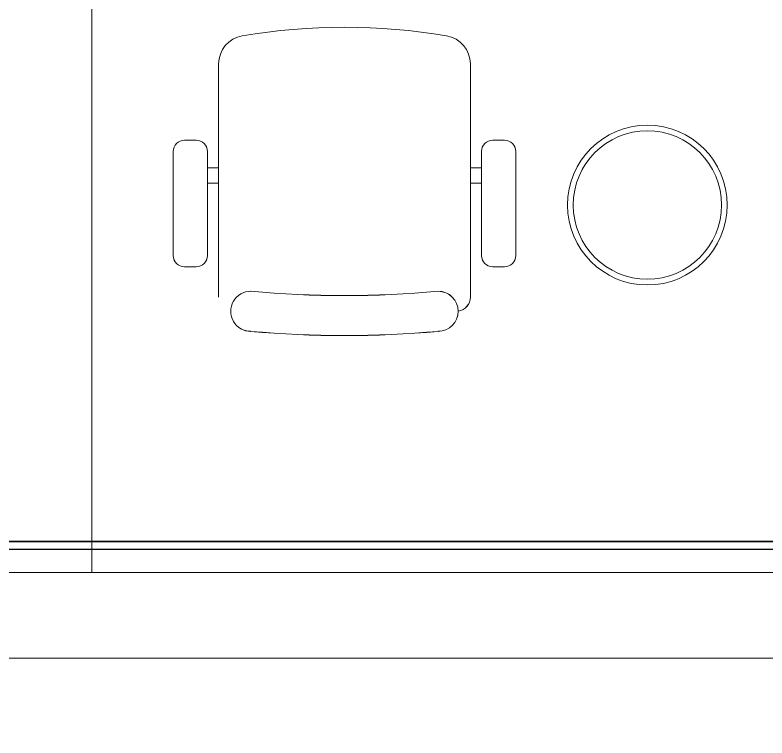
# Model space of a CAD drawing. Header units: metres. Extents: x 75097 to 220695, y -1557923 to -1361206.
# Drawn here: x 110715 to 112032, y -1389668 to -1388402 of the extents above; entities that cross this region are included whole.
import ezdxf

# ---------------------------------------------------------------- set-up
doc = ezdxf.new("R2010")
doc.units = ezdxf.units.M
doc.layers.get('0').update_dxf_attribs({"lineweight": 0})
doc.layers.add('A-100 - Copy$0$axes', color=8, linetype='Continuous')
for name, color, linetype, lineweight in [('A-100 - Copy$0$Medical Equipment and Furniture', 8, 'Continuous', 0), ('A-100 - Copy$0$NEW', 8, 'Continuous', 5), ('A-100 - Copy$0$Walls', 8, 'Continuous', 0)]:
    doc.layers.add(name, color=color, linetype=linetype, lineweight=lineweight)
doc.layers.add('E-POWR', color=7, linetype='Continuous', lineweight=9, true_color=0x4e7e3e)

# ---------------------------------------------------------------- blocks, each defined once
blk = doc.blocks.new('*X81')
for p, q in [((5, 3), (5, 3)), ((5, 3), (5, 3)), ((5, 3), (5, 3)), ((5, 3), (5, 3)), ((5, 3), (5, 3)), ((5, 3), (5, 3)), ((5, 3), (5, 3)), ((5, 3), (5, 3)), ((5, 3), (5, 3)), ((5, 3), (5, 3)), ((5, 3), (5, 3)), ((5, 3), (5, 3)), ((5, 3), (5, 3)), ((5, 3), (5, 3)), ((5, 3), (5, 3)), ((5, 3), (5, 3)), ((5, 3), (5, 3)), ((5, 3), (5, 3)), ((5, 3), (5, 3)), ((5, 3), (5, 3)), ((5, 3), (5, 3)), ((5, 3), (5, 3)), ((5, 3), (5, 3)), ((5, 3), (5, 3)), ((5, 3), (5, 3)), ((5, 3), (5, 3)), ((5, 3), (5, 3)), ((5, 3), (5, 3)), ((5, 3), (5, 3)), ((5, 3), (5, 3)), ((5, 3), (5, 3)), ((5, 3), (5, 3)), ((5, 3), (5, 3)), ((5, 3), (5, 3)), ((5, 3), (5, 3)), ((5, 3), (5, 3)), ((5, 3), (5, 3)), ((5, 3), (5, 3)), ((5, 3), (5, 3)), ((5, 3), (5, 3)), ((5, 3), (5, 3)), ((5, 3), (5, 3)), ((5, 3), (5, 3)), ((5, 3), (5, 3)), ((5, 3), (5, 3)), ((5, 3), (5, 3)), ((5, 3), (5, 3)), ((5, 3), (5, 3)), ((5, 3), (5, 3)), ((5, 3), (5, 3)), ((5, 3), (5, 3)), ((5, 3), (5, 3)), ((5, 3), (5, 3)), ((5, 3), (5, 3)), ((5, 3), (5, 3)), ((5, 3), (5, 3)), ((5, 3), (5, 3)), ((5, 3), (5, 3)), ((5, 3), (5, 3)), ((5, 3), (5, 3)), ((5, 3), (5, 3)), ((5, 3), (5, 3)), ((5, 3), (5, 3)), ((5, 3), (5, 3)), ((5, 3), (5, 3)), ((5, 3), (5, 3)), ((6, 3), (5, 3)), ((5, 3), (5, 3)), ((6, 3), (5, 3)), ((5, 3), (5, 3)), ((6, 3), (5, 3)), ((5, 3), (5, 3)), ((6, 3), (5, 3)), ((5, 3), (5, 3)), ((5, 3), (5, 3)), ((5, 3), (5, 3)), ((5, 3), (5, 3)), ((5, 3), (5, 3)), ((5, 3), (5, 3)), ((5, 3), (5, 3)), ((5, 3), (5, 3)), ((5, 3), (5, 3)), ((5, 3), (5, 3)), ((5, 3), (5, 3)), ((5, 3), (5, 3)), ((5, 3), (5, 3)), ((5, 3), (5, 3)), ((5, 3), (5, 3)), ((5, 3), (5, 3)), ((5, 3), (5, 3)), ((5, 3), (5, 3)), ((5, 3), (5, 3)), ((5, 3), (5, 3)), ((5, 3), (5, 3)), ((5, 3), (5, 3)), ((5, 3), (5, 3)), ((6, 3), (6, 3)), ((6, 3), (6, 3)), ((6, 3), (6, 3)), ((6, 3), (6, 3)), ((6, 3), (6, 3)), ((6, 3), (6, 3)), ((6, 3), (6, 3)), ((6, 3), (6, 3)), ((6, 3), (6, 3)), ((6, 3), (6, 3)), ((6, 3), (6, 3)), ((6, 3), (6, 3)), ((6, 3), (6, 3)), ((6, 3), (6, 3)), ((6, 3), (6, 3)), ((6, 3), (6, 3)), ((6, 3), (6, 3)), ((6, 3), (6, 3)), ((6, 3), (6, 3)), ((6, 3), (6, 3)), ((6, 3), (6, 3)), ((6, 3), (6, 3)), ((6, 3), (6, 3)), ((6, 3), (6, 3)), ((6, 3), (6, 3)), ((6, 3), (6, 3)), ((6, 3), (6, 3)), ((6, 3), (6, 3)), ((6, 3), (6, 3)), ((6, 3), (6, 3)), ((6, 3), (6, 3)), ((6, 3), (6, 3)), ((6, 3), (6, 3)), ((6, 3), (6, 3)), ((6, 3), (6, 3)), ((6, 3), (6, 3)), ((6, 3), (6, 3)), ((6, 3), (6, 3)), ((6, 3), (6, 3)), ((6, 3), (6, 3)), ((6, 3), (6, 3)), ((6, 3), (6, 3)), ((6, 3), (6, 3)), ((6, 3), (6, 3)), ((6, 3), (6, 3)), ((6, 3), (6, 3)), ((6, 3), (6, 3)), ((6, 3), (6, 3)), ((6, 3), (6, 3)), ((6, 3), (6, 3)), ((6, 3), (6, 3)), ((6, 3), (6, 3)), ((6, 3), (6, 3)), ((6, 3), (6, 3)), ((6, 3), (6, 3)), ((6, 3), (6, 3)), ((6, 3), (6, 3)), ((6, 3), (6, 3)), ((6, 3), (6, 3)), ((6, 3), (6, 3)), ((6, 3), (6, 3)), ((6, 3), (6, 3)), ((6, 3), (6, 3)), ((6, 3), (6, 3)), ((6, 3), (6, 3)), ((6, 3), (6, 3)), ((6, 3), (6, 3)), ((6, 3), (6, 3)), ((6, 3), (6, 3)), ((6, 3), (6, 3)), ((6, 3), (6, 3)), ((6, 3), (6, 3)), ((6, 3), (6, 3)), ((6, 3), (6, 3)), ((6, 3), (6, 3)), ((6, 3), (6, 3)), ((6, 3), (6, 3)), ((6, 3), (6, 3)), ((6, 3), (6, 3)), ((6, 3), (6, 3)), ((6, 3), (6, 3)), ((6, 3), (6, 3)), ((6, 3), (6, 3)), ((6, 3), (6, 3)), ((6, 3), (6, 3)), ((6, 3), (6, 3)), ((6, 3), (6, 3)), ((6, 3), (6, 3)), ((6, 3), (6, 3)), ((6, 3), (6, 3)), ((6, 3), (6, 3)), ((6, 3), (6, 3)), ((6, 3), (6, 3)), ((6, 3), (6, 3)), ((6, 3), (6, 3)), ((6, 3), (6, 3)), ((6, 3), (6, 3)), ((6, 3), (6, 3)), ((6, 3), (6, 3)), ((6, 3), (6, 3)), ((6, 3), (6, 3)), ((6, 3), (6, 3)), ((6, 3), (6, 3)), ((6, 3), (6, 3)), ((6, 3), (6, 3)), ((6, 3), (6, 3)), ((6, 3), (6, 3)), ((6, 3), (6, 3)), ((6, 3), (6, 3)), ((6, 3), (6, 3)), ((6, 3), (6, 3)), ((6, 3), (6, 3)), ((6, 3), (6, 3)), ((6, 3), (6, 3)), ((6, 3), (6, 3)), ((6, 3), (6, 3)), ((6, 3), (6, 3)), ((6, 3), (6, 3)), ((6, 3), (6, 3)), ((6, 3), (6, 3)), ((6, 3), (6, 3)), ((6, 3), (6, 3)), ((6, 3), (6, 3)), ((6, 3), (6, 3)), ((6, 3), (6, 3)), ((6, 3), (6, 3)), ((6, 3), (6, 3)), ((6, 3), (6, 3)), ((6, 3), (6, 3)), ((6, 3), (6, 3)), ((6, 3), (6, 3)), ((6, 3), (6, 3)), ((6, 3), (6, 3)), ((6, 3), (6, 3)), ((6, 3), (6, 3)), ((6, 3), (6, 3)), ((6, 3), (6, 3)), ((6, 3), (6, 3)), ((6, 3), (6, 3)), ((6, 3), (6, 3)), ((6, 3), (6, 3)), ((6, 3), (6, 3)), ((6, 3), (6, 3)), ((6, 3), (6, 3)), ((6, 3), (6, 3)), ((6, 3), (6, 3)), ((6, 3), (6, 3)), ((6, 3), (6, 3)), ((6, 3), (6, 3)), ((6, 3), (6, 3)), ((6, 3), (6, 3)), ((6, 3), (6, 3)), ((6, 3), (6, 3)), ((6, 3), (6, 3)), ((6, 3), (6, 3)), ((6, 3), (6, 3)), ((6, 3), (6, 3)), ((6, 3), (6, 3)), ((6, 3), (6, 3)), ((6, 3), (6, 3)), ((6, 3), (6, 3)), ((6, 3), (6, 3)), ((6, 3), (6, 3)), ((6, 3), (6, 3)), ((6, 3), (6, 3)), ((6, 3), (6, 3)), ((6, 3), (6, 3)), ((6, 3), (6, 3)), ((6, 3), (6, 3)), ((6, 3), (6, 3)), ((6, 3), (6, 3)), ((6, 3), (6, 3)), ((6, 3), (6, 3)), ((6, 3), (6, 3)), ((6, 3), (6, 3)), ((6, 3), (6, 3)), ((6, 3), (6, 3)), ((6, 3), (6, 3)), ((6, 3), (6, 3)), ((6, 3), (6, 3)), ((6, 3), (6, 3)), ((6, 3), (6, 3)), ((6, 3), (6, 3)), ((6, 3), (6, 3)), ((6, 3), (6, 3)), ((6, 3), (6, 3)), ((6, 3), (6, 3)), ((6, 3), (6, 3)), ((6, 3), (6, 3)), ((6, 3), (6, 3)), ((6, 3), (6, 3)), ((6, 3), (6, 3)), ((6, 3), (6, 3)), ((6, 3), (6, 3)), ((6, 3), (6, 3)), ((6, 3), (6, 3)), ((6, 3), (6, 3)), ((6, 3), (6, 3)), ((6, 3), (6, 3)), ((6, 3), (6, 3)), ((6, 3), (6, 3)), ((6, 3), (6, 3)), ((6, 3), (6, 3)), ((6, 3), (6, 3)), ((6, 3), (5, 3)), ((6, 3), (5, 3)), ((6, 3), (5, 3)), ((6, 3), (5, 3)), ((6, 3), (5, 3)), ((6, 3), (6, 3)), ((6, 3), (6, 3)), ((6, 3), (6, 3)), ((6, 3), (6, 3)), ((6, 3), (6, 3)), ((6, 3), (6, 3)), ((6, 3), (6, 3)), ((6, 3), (6, 3)), ((6, 3), (6, 3)), ((6, 3), (6, 3)), ((6, 3), (6, 3)), ((6, 3), (6, 3)), ((6, 3), (6, 3)), ((6, 3), (6, 3)), ((6, 3), (6, 3)), ((6, 3), (6, 3)), ((6, 3), (6, 3)), ((6, 3), (6, 3)), ((6, 3), (6, 3)), ((6, 3), (6, 3)), ((6, 3), (6, 3)), ((6, 3), (6, 3)), ((6, 3), (6, 3)), ((6, 3), (6, 3)), ((6, 3), (6, 3)), ((6, 3), (6, 3)), ((6, 3), (6, 3)), ((6, 3), (6, 3)), ((6, 3), (6, 3)), ((6, 3), (6, 3)), ((6, 3), (6, 3)), ((6, 3), (6, 3)), ((6, 3), (6, 3)), ((6, 3), (6, 3)), ((6, 3), (6, 3)), ((6, 3), (6, 3)), ((6, 3), (6, 3)), ((6, 3), (6, 3)), ((6, 3), (6, 3)), ((6, 3), (6, 3)), ((6, 3), (6, 3)), ((6, 3), (6, 3)), ((6, 3), (6, 3)), ((6, 3), (6, 3)), ((6, 3), (6, 3)), ((6, 3), (6, 3)), ((6, 3), (6, 3)), ((6, 3), (6, 3)), ((6, 3), (6, 3)), ((6, 3), (6, 3)), ((6, 3), (6, 3)), ((6, 3), (6, 3)), ((6, 3), (6, 3)), ((6, 3), (6, 3)), ((6, 3), (6, 3)), ((6, 3), (6, 3)), ((6, 3), (6, 3)), ((6, 3), (6, 3)), ((6, 3), (6, 3)), ((6, 3), (6, 3)), ((6, 3), (6, 3)), ((6, 3), (6, 3)), ((6, 3), (6, 3)), ((6, 3), (6, 3)), ((6, 3), (6, 3)), ((6, 3), (6, 3)), ((6, 3), (6, 3)), ((6, 3), (6, 3)), ((6, 3), (6, 3)), ((6, 3), (6, 3)), ((6, 3), (6, 3)), ((6, 3), (6, 3)), ((6, 3), (6, 3)), ((6, 3), (6, 3)), ((6, 3), (6, 3)), ((6, 3), (6, 3)), ((6, 3), (6, 3)), ((6, 3), (6, 3)), ((6, 3), (6, 3)), ((6, 3), (6, 3)), ((6, 3), (6, 3)), ((6, 3), (6, 3)), ((6, 3), (6, 3)), ((6, 3), (6, 3)), ((6, 3), (6, 3)), ((6, 3), (6, 3)), ((6, 3), (6, 3)), ((6, 3), (6, 3)), ((6, 3), (6, 3)), ((6, 3), (6, 3)), ((6, 3), (6, 3)), ((6, 3), (6, 3)), ((6, 3), (6, 3)), ((6, 3), (6, 3)), ((6, 3), (6, 3)), ((6, 3), (6, 3)), ((6, 3), (6, 3)), ((6, 3), (6, 3)), ((6, 3), (6, 3)), ((6, 3), (6, 3)), ((6, 3), (6, 3)), ((6, 3), (6, 3)), ((6, 3), (6, 3)), ((6, 3), (6, 3)), ((6, 3), (6, 3)), ((6, 3), (6, 3)), ((6, 3), (6, 3)), ((6, 3), (6, 3)), ((6, 3), (6, 3)), ((6, 3), (6, 3)), ((6, 3), (6, 3)), ((6, 3), (6, 3)), ((6, 3), (6, 3)), ((6, 3), (6, 3)), ((6, 3), (6, 3)), ((6, 3), (6, 3)), ((6, 3), (6, 3)), ((6, 3), (6, 3)), ((6, 3), (6, 3)), ((6, 3), (6, 3)), ((6, 3), (6, 3)), ((6, 3), (6, 3)), ((6, 3), (6, 3)), ((6, 3), (6, 3)), ((6, 3), (6, 3)), ((6, 3), (6, 3)), ((6, 3), (6, 3)), ((6, 3), (6, 3)), ((6, 3), (6, 3)), ((6, 3), (6, 3)), ((6, 3), (6, 3)), ((6, 3), (6, 3)), ((6, 3), (6, 3)), ((6, 3), (6, 3)), ((6, 3), (6, 3)), ((6, 3), (6, 3)), ((6, 3), (6, 3)), ((6, 3), (6, 3)), ((6, 3), (6, 3)), ((6, 3), (6, 3)), ((6, 3), (6, 3)), ((6, 3), (6, 3)), ((6, 3), (6, 3)), ((6, 3), (6, 3)), ((6, 3), (6, 3)), ((6, 3), (6, 3)), ((6, 3), (6, 3)), ((6, 3), (6, 3)), ((6, 3), (6, 3)), ((6, 3), (6, 3)), ((6, 3), (6, 3)), ((6, 3), (6, 3)), ((6, 3), (6, 3)), ((6, 3), (6, 3)), ((6, 3), (6, 3)), ((6, 3), (6, 3)), ((6, 3), (6, 3)), ((6, 3), (6, 3)), ((6, 3), (6, 3)), ((6, 3), (6, 3)), ((6, 3), (6, 3)), ((6, 3), (6, 3)), ((6, 3), (6, 3)), ((6, 3), (6, 3)), ((6, 3), (6, 3)), ((6, 3), (6, 3)), ((6, 3), (6, 3)), ((6, 3), (6, 3)), ((6, 3), (6, 3)), ((6, 3), (6, 3)), ((6, 3), (6, 3)), ((6, 3), (6, 3)), ((6, 3), (6, 3)), ((6, 3), (6, 3)), ((6, 3), (6, 3)), ((6, 3), (6, 3)), ((6, 3), (6, 3)), ((6, 3), (6, 3)), ((6, 3), (6, 3)), ((6, 3), (6, 3)), ((6, 3), (6, 3)), ((6, 3), (6, 3)), ((6, 3), (6, 3)), ((6, 3), (6, 3)), ((6, 3), (6, 3)), ((6, 3), (6, 3)), ((6, 3), (6, 3)), ((6, 3), (6, 3)), ((6, 3), (6, 3)), ((6, 3), (6, 3)), ((6, 3), (6, 3)), ((6, 3), (6, 3)), ((6, 3), (6, 3)), ((6, 3), (6, 3)), ((6, 3), (6, 3)), ((6, 3), (6, 3)), ((6, 3), (6, 3)), ((6, 3), (6, 3)), ((6, 3), (6, 3)), ((6, 3), (6, 3)), ((6, 3), (6, 3)), ((6, 3), (6, 3)), ((6, 3), (6, 3)), ((6, 3), (6, 3)), ((6, 3), (6, 3)), ((6, 3), (6, 3)), ((6, 3), (6, 3)), ((6, 3), (6, 3)), ((6, 3), (6, 3)), ((6, 3), (6, 3)), ((6, 3), (6, 3)), ((6, 3), (6, 3)), ((6, 3), (6, 3)), ((6, 3), (6, 3)), ((6, 3), (6, 3)), ((6, 3), (6, 3)), ((6, 3), (6, 3)), ((6, 3), (6, 3)), ((6, 3), (6, 3)), ((6, 3), (6, 3)), ((6, 3), (6, 3)), ((6, 3), (6, 3)), ((6, 3), (6, 3)), ((6, 3), (6, 3)), ((6, 3), (6, 3)), ((6, 3), (6, 3)), ((6, 3), (6, 3)), ((6, 3), (6, 3)), ((6, 3), (6, 3)), ((6, 3), (6, 3)), ((6, 3), (6, 3)), ((6, 3), (6, 3)), ((6, 3), (6, 3)), ((6, 3), (6, 3)), ((6, 3), (6, 3)), ((6, 3), (6, 3)), ((6, 3), (6, 3)), ((6, 3), (6, 3)), ((6, 3), (6, 3)), ((6, 3), (6, 3)), ((6, 3), (6, 3)), ((6, 3), (6, 3)), ((6, 3), (6, 3)), ((6, 3), (6, 3)), ((6, 3), (6, 3)), ((6, 3), (6, 3)), ((6, 3), (6, 3)), ((6, 3), (6, 3)), ((6, 3), (6, 3)), ((6, 3), (6, 3)), ((6, 3), (6, 3)), ((6, 3), (6, 3)), ((6, 3), (6, 3)), ((6, 3), (6, 3)), ((6, 3), (6, 3)), ((6, 3), (6, 3)), ((6, 3), (6, 3)), ((6, 3), (6, 3)), ((6, 3), (6, 3)), ((6, 3), (6, 3)), ((6, 3), (6, 3)), ((6, 3), (6, 3)), ((6, 3), (6, 3)), ((6, 3), (6, 3)), ((6, 3), (6, 3)), ((6, 3), (6, 3)), ((6, 3), (6, 3)), ((6, 3), (6, 3)), ((6, 3), (6, 3)), ((6, 3), (6, 3)), ((6, 3), (6, 3)), ((6, 3), (6, 3)), ((6, 3), (6, 3)), ((6, 3), (6, 3)), ((6, 3), (6, 3)), ((6, 3), (6, 3)), ((6, 3), (6, 3)), ((6, 3), (6, 3)), ((6, 3), (6, 3)), ((6, 3), (6, 3)), ((6, 3), (6, 3)), ((6, 3), (6, 3)), ((6, 3), (6, 3)), ((6, 3), (6, 3)), ((6, 3), (6, 3)), ((6, 3), (6, 3)), ((6, 3), (6, 3)), ((6, 3), (6, 3)), ((6, 3), (6, 3)), ((6, 3), (6, 3)), ((6, 3), (6, 3)), ((6, 3), (6, 3)), ((6, 3), (6, 3)), ((6, 3), (6, 3)), ((6, 3), (6, 3)), ((6, 3), (6, 3)), ((6, 3), (6, 3)), ((6, 3), (6, 3)), ((6, 3), (6, 3)), ((6, 3), (6, 3)), ((6, 3), (6, 3)), ((6, 3), (6, 3)), ((6, 3), (6, 3)), ((6, 3), (6, 3)), ((6, 3), (6, 3)), ((6, 3), (6, 3)), ((6, 3), (6, 3)), ((6, 3), (6, 3)), ((6, 3), (6, 3)), ((6, 3), (6, 3)), ((6, 3), (6, 3)), ((6, 3), (6, 3)), ((6, 3), (6, 3)), ((6, 3), (6, 3)), ((6, 3), (6, 3)), ((6, 3), (6, 3)), ((6, 3), (6, 3))]:
    blk.add_line(p, q)
blk = doc.blocks.new('*X82')
for p, q in [((13, 1), (13, 1)), ((13, 1), (13, 1)), ((13, 1), (13, 1)), ((13, 1), (13, 1)), ((13, 1), (13, 1)), ((13, 1), (13, 1)), ((13, 1), (13, 1)), ((13, 1), (13, 1)), ((13, 1), (13, 1)), ((13, 1), (13, 1)), ((13, 1), (13, 1)), ((13, 1), (13, 1)), ((13, 1), (13, 1)), ((13, 1), (13, 1)), ((13, 1), (13, 1)), ((13, 1), (14, 1)), ((13, 1), (14, 1)), ((13, 1), (14, 1)), ((13, 1), (13, 1)), ((13, 1), (13, 1)), ((13, 1), (13, 1)), ((13, 1), (13, 1)), ((13, 1), (13, 1)), ((13, 1), (13, 1)), ((13, 1), (13, 1)), ((13, 1), (13, 1)), ((13, 1), (13, 1)), ((13, 1), (13, 1)), ((13, 1), (13, 1)), ((13, 1), (13, 1)), ((13, 1), (13, 1)), ((13, 1), (13, 1)), ((13, 1), (13, 1)), ((13, 1), (13, 1)), ((13, 1), (13, 1)), ((13, 1), (13, 1)), ((13, 1), (13, 1)), ((13, 1), (13, 1)), ((13, 1), (13, 1)), ((13, 1), (13, 1)), ((13, 1), (13, 1)), ((13, 1), (13, 1)), ((13, 1), (13, 1)), ((13, 1), (13, 1)), ((13, 1), (13, 1)), ((13, 1), (13, 1)), ((13, 1), (13, 1)), ((13, 1), (13, 1)), ((13, 1), (13, 1)), ((13, 1), (13, 1)), ((13, 1), (13, 1)), ((13, 1), (13, 1)), ((13, 1), (13, 1)), ((13, 1), (13, 1)), ((13, 1), (13, 1)), ((13, 1), (13, 1)), ((13, 1), (13, 1)), ((13, 1), (13, 1)), ((13, 1), (13, 1)), ((13, 1), (13, 1)), ((13, 1), (13, 1)), ((13, 1), (13, 1)), ((13, 1), (13, 1)), ((13, 1), (13, 1)), ((13, 1), (13, 1)), ((13, 1), (13, 1)), ((13, 1), (13, 1)), ((13, 1), (13, 1)), ((13, 1), (13, 1)), ((13, 1), (13, 1)), ((13, 1), (13, 1)), ((13, 1), (13, 1)), ((13, 1), (13, 1)), ((13, 1), (13, 1)), ((13, 1), (13, 1)), ((13, 1), (13, 1)), ((13, 1), (13, 1)), ((13, 1), (13, 1)), ((13, 1), (13, 1)), ((13, 1), (13, 1)), ((13, 1), (13, 1)), ((13, 1), (13, 1)), ((13, 1), (13, 1)), ((13, 1), (13, 1)), ((13, 1), (13, 1)), ((13, 1), (13, 1)), ((13, 1), (13, 1)), ((13, 1), (13, 1)), ((13, 1), (13, 1)), ((13, 1), (13, 1)), ((13, 1), (13, 1)), ((13, 1), (13, 1)), ((13, 1), (13, 1)), ((13, 1), (13, 1)), ((13, 1), (13, 1)), ((13, 1), (13, 1)), ((13, 1), (13, 1)), ((13, 1), (13, 1)), ((13, 1), (13, 1)), ((13, 1), (13, 1)), ((13, 1), (13, 1)), ((13, 1), (13, 1)), ((13, 1), (13, 1)), ((13, 1), (13, 1)), ((13, 1), (13, 1)), ((13, 1), (13, 1)), ((13, 1), (13, 1)), ((13, 1), (13, 1)), ((13, 1), (13, 1)), ((13, 1), (13, 1)), ((13, 1), (13, 1)), ((13, 1), (13, 1)), ((13, 1), (13, 1)), ((13, 1), (13, 1)), ((13, 1), (13, 1)), ((13, 1), (13, 1)), ((13, 1), (13, 1)), ((13, 1), (13, 1)), ((13, 1), (13, 1)), ((13, 1), (13, 1)), ((13, 1), (13, 1)), ((13, 1), (13, 1)), ((13, 1), (13, 1)), ((13, 1), (14, 1)), ((13, 0), (13, 0)), ((13, 0), (13, 0)), ((13, 0), (13, 0)), ((13, 0), (13, 0)), ((13, 0), (13, 0)), ((13, 0), (13, 0)), ((13, 0), (13, 0)), ((13, 0), (13, 0)), ((13, 0), (13, 0)), ((13, 0), (13, 0)), ((13, 0), (13, 0)), ((13, 0), (13, 0)), ((13, 0), (13, 0)), ((13, 0), (13, 0)), ((13, 0), (13, 0)), ((13, 0), (13, 0)), ((13, 0), (13, 0)), ((13, 0), (13, 0)), ((13, 0), (13, 0)), ((13, 0), (13, 0)), ((13, 0), (13, 0)), ((13, 0), (13, 0)), ((13, 0), (13, 0)), ((13, 0), (13, 0)), ((13, 0), (13, 0)), ((13, 0), (13, 0)), ((13, 0), (13, 0)), ((13, 0), (13, 0)), ((13, 0), (13, 0)), ((13, 0), (13, 0)), ((13, 0), (13, 0)), ((13, 0), (13, 0)), ((13, 0), (13, 0)), ((13, 0), (13, 0)), ((13, 0), (13, 0)), ((13, 0), (13, 0)), ((13, 0), (13, 0)), ((13, 0), (13, 0)), ((13, 0), (13, 0)), ((13, 0), (13, 0)), ((13, 0), (13, 0)), ((13, 0), (13, 0)), ((13, 0), (13, 0)), ((13, 0), (13, 0)), ((13, 0), (13, 0)), ((13, 0), (13, 0)), ((13, 0), (13, 0)), ((13, 0), (13, 0)), ((13, 0), (14, 0)), ((13, 0), (14, 0)), ((13, 0), (13, 0)), ((13, 0), (14, 0)), ((14, 1), (14, 1)), ((14, 1), (14, 1)), ((14, 1), (14, 1)), ((14, 1), (14, 1)), ((14, 1), (14, 1)), ((14, 1), (14, 1)), ((14, 1), (14, 1)), ((14, 1), (14, 1)), ((14, 1), (14, 1)), ((14, 1), (14, 1)), ((14, 1), (14, 1)), ((14, 1), (14, 1)), ((14, 1), (14, 1)), ((14, 1), (14, 1)), ((14, 1), (14, 1)), ((14, 1), (14, 1)), ((14, 1), (14, 1)), ((14, 1), (14, 1)), ((14, 1), (14, 1)), ((14, 1), (14, 1)), ((14, 1), (14, 1)), ((14, 1), (14, 1)), ((14, 1), (14, 1)), ((14, 1), (14, 1)), ((14, 1), (14, 1)), ((14, 1), (14, 1)), ((14, 1), (14, 1)), ((14, 1), (14, 1)), ((14, 1), (14, 1)), ((14, 1), (14, 1)), ((14, 1), (14, 1)), ((14, 1), (14, 1)), ((14, 1), (14, 1)), ((14, 1), (14, 1)), ((14, 1), (14, 1)), ((14, 1), (14, 1)), ((14, 1), (14, 1)), ((14, 1), (14, 1)), ((14, 1), (14, 1)), ((14, 1), (14, 1)), ((14, 1), (14, 1)), ((14, 1), (14, 1)), ((14, 1), (14, 1)), ((14, 1), (14, 1)), ((14, 1), (14, 1)), ((14, 1), (14, 1)), ((14, 1), (14, 1)), ((14, 1), (14, 1)), ((14, 1), (14, 1)), ((14, 1), (14, 1)), ((14, 1), (14, 1)), ((14, 1), (14, 1)), ((14, 1), (14, 1)), ((14, 1), (14, 1)), ((14, 1), (14, 1)), ((14, 1), (14, 1)), ((14, 1), (14, 1)), ((14, 1), (14, 1)), ((14, 1), (14, 1)), ((14, 1), (14, 1)), ((14, 1), (14, 1)), ((14, 1), (14, 1)), ((14, 1), (14, 1)), ((14, 1), (14, 1)), ((14, 1), (14, 1)), ((14, 1), (14, 1)), ((14, 1), (14, 1)), ((14, 1), (14, 1)), ((14, 1), (14, 1)), ((14, 1), (14, 1)), ((14, 1), (14, 1)), ((14, 1), (14, 1)), ((14, 1), (14, 1)), ((14, 1), (14, 1)), ((14, 1), (14, 1)), ((14, 1), (14, 1)), ((14, 1), (14, 1)), ((14, 1), (14, 1)), ((14, 1), (14, 1)), ((14, 1), (14, 1)), ((14, 1), (14, 1)), ((14, 1), (14, 1)), ((14, 1), (14, 1)), ((14, 1), (14, 1)), ((14, 1), (14, 1)), ((14, 1), (14, 1)), ((14, 1), (14, 1)), ((14, 1), (14, 1)), ((14, 1), (14, 1)), ((14, 1), (14, 1)), ((14, 1), (14, 1)), ((14, 1), (14, 1)), ((14, 1), (14, 1)), ((14, 1), (14, 1)), ((14, 0), (14, 0)), ((14, 0), (14, 0)), ((14, 0), (14, 0)), ((14, 0), (14, 0)), ((14, 0), (14, 0)), ((14, 0), (14, 0)), ((14, 0), (14, 0)), ((14, 0), (14, 0)), ((14, 0), (14, 0)), ((14, 0), (14, 0)), ((14, 0), (14, 0)), ((14, 0), (14, 0)), ((14, 0), (14, 0)), ((14, 0), (14, 0)), ((14, 0), (14, 0)), ((14, 0), (14, 0)), ((14, 0), (14, 0)), ((14, 0), (14, 0)), ((14, 0), (14, 0)), ((14, 0), (14, 0)), ((14, 0), (14, 0)), ((14, 0), (14, 0)), ((14, 0), (14, 0)), ((14, 0), (14, 0)), ((14, 0), (14, 0)), ((14, 0), (14, 0)), ((14, 0), (14, 0)), ((14, 0), (14, 0)), ((14, 0), (14, 0)), ((14, 0), (14, 0)), ((14, 0), (14, 0)), ((14, 0), (14, 0)), ((14, 0), (14, 0)), ((14, 0), (14, 0)), ((14, 0), (14, 0)), ((14, 0), (14, 0)), ((14, 0), (14, 0)), ((14, 0), (14, 0)), ((14, 0), (14, 0)), ((14, 0), (14, 0)), ((14, 0), (14, 0)), ((14, 0), (14, 0)), ((14, 0), (14, 0)), ((14, 0), (14, 0)), ((14, 0), (14, 0)), ((14, 0), (14, 0)), ((14, 0), (14, 0)), ((14, 0), (14, 0)), ((13, 0), (13, 0)), ((13, 0), (14, 0)), ((13, 0), (13, 0)), ((13, 0), (14, 0)), ((13, 0), (13, 0)), ((13, 0), (14, 0)), ((13, 0), (13, 0)), ((13, 0), (13, 0)), ((13, 0), (13, 0)), ((13, 0), (13, 0)), ((13, 0), (14, 0)), ((13, 0), (13, 0)), ((13, 0), (14, 0)), ((13, 0), (13, 0)), ((13, 0), (14, 0)), ((13, 0), (13, 0)), ((13, 0), (14, 0)), ((13, 0), (13, 0)), ((13, 0), (14, 0)), ((13, 0), (13, 0)), ((13, 0), (14, 0)), ((13, 0), (13, 0)), ((13, 0), (14, 0)), ((13, 0), (13, 0)), ((13, 0), (13, 0)), ((13, 0), (13, 0)), ((13, 0), (14, 0)), ((13, 0), (13, 0)), ((13, 0), (14, 0)), ((13, 0), (13, 0)), ((13, 0), (14, 0)), ((13, 0), (13, 0)), ((13, 0), (14, 0)), ((13, 0), (13, 0)), ((13, 0), (13, 0)), ((13, 0), (13, 0)), ((13, 0), (13, 0)), ((13, 0), (13, 0)), ((13, 0), (13, 0)), ((13, 0), (13, 0)), ((13, 0), (13, 0)), ((13, 0), (13, 0)), ((13, 0), (13, 0)), ((13, 0), (13, 0)), ((13, 0), (13, 0)), ((13, 0), (13, 0)), ((13, 0), (13, 0)), ((13, 0), (13, 0)), ((13, 0), (13, 0)), ((13, 0), (13, 0)), ((13, 0), (13, 0)), ((13, 0), (13, 0)), ((13, 0), (13, 0)), ((13, 0), (13, 0)), ((13, 0), (13, 0)), ((13, 0), (13, 0)), ((13, 0), (13, 0)), ((13, 0), (13, 0)), ((13, 0), (13, 0)), ((13, 0), (13, 0)), ((13, 0), (13, 0)), ((13, 0), (13, 0)), ((13, 0), (13, 0)), ((13, 0), (13, 0)), ((13, -1), (13, -1)), ((13, -1), (13, -1)), ((13, -1), (13, -1)), ((13, -1), (13, -1)), ((13, -1), (13, -1)), ((13, -1), (14, -1)), ((13, -1), (13, -1)), ((14, 0), (14, 0)), ((14, 0), (14, 0)), ((14, 0), (14, 0)), ((14, 0), (14, 0)), ((14, 0), (14, 0)), ((14, 0), (14, 0)), ((14, 0), (14, 0)), ((14, 0), (14, 0)), ((14, 0), (14, 0)), ((14, 0), (14, 0)), ((14, 0), (14, 0)), ((14, 0), (14, 0)), ((14, 0), (14, 0)), ((14, 0), (14, 0)), ((14, 0), (14, 0)), ((13, 0), (14, 0)), ((14, 0), (14, 0)), ((14, 0), (14, 0)), ((14, 0), (14, 0)), ((14, 0), (14, 0)), ((14, 0), (14, 0)), ((14, 0), (14, 0)), ((14, 0), (14, 0)), ((14, 0), (14, 0)), ((14, 0), (14, 0)), ((14, 0), (14, 0)), ((14, 0), (14, 0)), ((14, 0), (14, 0)), ((14, 0), (14, 0)), ((14, 0), (14, 0)), ((14, 0), (14, 0)), ((14, 0), (14, 0)), ((14, 0), (14, 0)), ((14, 0), (14, 0)), ((14, 0), (14, 0)), ((14, 0), (14, 0)), ((14, 0), (14, 0)), ((14, 0), (14, 0)), ((14, 0), (14, 0)), ((14, 0), (14, 0)), ((14, 0), (14, 0)), ((14, 0), (14, 0)), ((14, 0), (14, 0)), ((14, 0), (14, 0)), ((14, 0), (14, 0)), ((14, 0), (14, 0)), ((14, 0), (14, 0)), ((14, 0), (14, 0)), ((14, 0), (14, 0)), ((14, 0), (14, 0)), ((14, -1), (14, -1)), ((14, -1), (14, -1)), ((14, -1), (14, -1)), ((14, -1), (14, -1)), ((14, -1), (14, -1))]:
    blk.add_line(p, q)
blk = doc.blocks.new('A-100 - Copy$0$GF21018-P')
for p, q in [((-0.2207, 0.4756), (-0.2207, 0.0675)), ((0.2205, 0.4756), (0.2205, 0.0675)), ((-0.2806, 0.3422), (-0.2598, 0.3422)), ((0.2596, 0.3422), (0.2804, 0.3422)), ((-0.3002, 0.3226), (-0.3002, 0.14)), ((-0.2402, 0.3226), (-0.2402, 0.14)), ((0.24, 0.3226), (0.24, 0.14)), ((0.3, 0.3226), (0.3, 0.14)), ((-0.2402, 0.2937), (-0.2207, 0.2937)), ((0.2205, 0.2937), (0.24, 0.2937)), ((-0.2402, 0.2671), (-0.2207, 0.2671)), ((0.2205, 0.2671), (0.24, 0.2671)), ((-0.2806, 0.1204), (-0.2598, 0.1204)), ((0.2596, 0.1204), (0.2804, 0.1204))]:
    blk.add_line(p, q)
for points in [[(0.24, 0.2937), (0.24, 0.2937), (0.24, 0.2937), (0.24, 0.2937), (0.24, 0.2937), (0.24, 0.2937), (0.24, 0.2937), (0.24, 0.2937), (0.24, 0.2937), (0.24, 0.2937), (0.24, 0.2937), (0.24, 0.2937), (0.24, 0.2937), (0.24, 0.2937), (0.24, 0.2937), (0.24, 0.2937), (0.24, 0.2937), (0.24, 0.2937), (0.24, 0.2937), (0.24, 0.2937), (0.24, 0.2937), (0.24, 0.2937), (0.24, 0.2937), (0.24, 0.2937), (0.24, 0.2937), (0.24, 0.2937), (0.24, 0.2937), (0.24, 0.2937), (0.24, 0.2937), (0.24, 0.2937), (0.24, 0.2937), (0.24, 0.2937), (0.24, 0.2937), (0.24, 0.2937), (0.24, 0.2937), (0.24, 0.2937), (0.24, 0.2937), (0.24, 0.2937), (0.24, 0.2937), (0.24, 0.2937), (0.24, 0.2937), (0.24, 0.2937), (0.24, 0.2937), (0.24, 0.2937), (0.24, 0.2937), (0.24, 0.2937), (0.24, 0.2937), (0.24, 0.2937), (0.24, 0.2937), (0.24, 0.2937), (0.24, 0.2937), (0.24, 0.2937), (0.24, 0.2937), (0.24, 0.2937), (0.24, 0.2937), (0.24, 0.2937), (0.24, 0.2937), (0.24, 0.2937), (0.24, 0.2937), (0.24, 0.2937), (0.24, 0.2937), (0.24, 0.2937), (0.24, 0.2937), (0.24, 0.2937), (0.24, 0.2937), (0.24, 0.2937), (0.24, 0.2937), (0.24, 0.2937), (0.24, 0.2937), (0.24, 0.2937), (0.24, 0.2937), (0.24, 0.2937), (0.24, 0.2937), (0.24, 0.2937), (0.24, 0.2937), (0.24, 0.2937), (0.24, 0.2937), (0.24, 0.2937), (0.24, 0.2937), (0.24, 0.2937), (0.24, 0.2937), (0.24, 0.2937), (0.24, 0.2937), (0.24, 0.2937), (0.24, 0.2937), (0.24, 0.2937), (0.24, 0.2937), (0.24, 0.2937), (0.24, 0.2937), (0.24, 0.2937), (0.24, 0.2937), (0.24, 0.2937), (0.24, 0.2937), (0.24, 0.2937), (0.24, 0.2937), (0.24, 0.2937), (0.24, 0.2937), (0.24, 0.2937), (0.24, 0.2937), (0.24, 0.2937), (0.24, 0.2937), (0.24, 0.2937), (0.24, 0.2937), (0.24, 0.2937), (0.24, 0.2937), (0.24, 0.2937), (0.24, 0.2937), (0.24, 0.2937), (0.24, 0.2937), (0.24, 0.2937), (0.24, 0.2937), (0.24, 0.2937), (0.24, 0.2937), (0.24, 0.2937), (0.24, 0.2937), (0.24, 0.2937), (0.24, 0.2937), (0.24, 0.2937), (0.24, 0.2937), (0.24, 0.2937), (0.24, 0.2937), (0.24, 0.2937), (0.24, 0.2937), (0.24, 0.2937), (0.24, 0.2937), (0.24, 0.2937), (0.24, 0.2937), (0.24, 0.2937), (0.24, 0.2937), (0.24, 0.2937), (0.24, 0.2937), (0.24, 0.2937), (0.24, 0.2937), (0.24, 0.2937), (0.24, 0.2937), (0.24, 0.2937), (0.24, 0.2937), (0.24, 0.2937), (0.24, 0.2937), (0.24, 0.2937), (0.24, 0.2937), (0.24, 0.2937), (0.24, 0.2937), (0.24, 0.2937), (0.24, 0.2937), (0.24, 0.2937), (0.24, 0.2937), (0.24, 0.2937), (0.24, 0.2937), (0.24, 0.2937), (0.24, 0.2937), (0.24, 0.2937), (0.24, 0.2937), (0.24, 0.2937), (0.24, 0.2937), (0.24, 0.2937), (0.24, 0.2937), (0.24, 0.2937), (0.24, 0.2937), (0.24, 0.2937), (0.24, 0.2937), (0.24, 0.2937), (0.24, 0.2937), (0.24, 0.2937), (0.24, 0.2937), (0.24, 0.2937), (0.24, 0.2937), (0.24, 0.2937), (0.24, 0.2937), (0.24, 0.2937), (0.24, 0.2937), (0.24, 0.2937), (0.24, 0.2937), (0.24, 0.2937), (0.24, 0.2937), (0.24, 0.2937), (0.24, 0.2937), (0.24, 0.2937), (0.24, 0.2937), (0.24, 0.2937), (0.24, 0.2937), (0.24, 0.2937), (0.24, 0.2937), (0.24, 0.2937), (0.24, 0.2937), (0.24, 0.2937), (0.24, 0.2937), (0.24, 0.2937), (0.24, 0.2937), (0.24, 0.2937), (0.24, 0.2937), (0.24, 0.2937), (0.24, 0.2937), (0.24, 0.2937), (0.24, 0.2937), (0.24, 0.2937), (0.24, 0.2937), (0.24, 0.2937), (0.24, 0.2937), (0.24, 0.2937), (0.24, 0.2937), (0.24, 0.2937), (0.24, 0.2937), (0.24, 0.2937), (0.24, 0.2937), (0.24, 0.2937), (0.24, 0.2937), (0.24, 0.2937), (0.24, 0.2937), (0.24, 0.2937), (0.24, 0.2937), (0.24, 0.2937), (0.24, 0.2937), (0.24, 0.2937), (0.24, 0.2937), (0.24, 0.2937), (0.24, 0.2937), (0.24, 0.2937), (0.24, 0.2937), (0.24, 0.2937), (0.24, 0.2937), (0.24, 0.2937), (0.24, 0.2937), (0.24, 0.2937), (0.24, 0.2937), (0.24, 0.2937), (0.24, 0.2937), (0.24, 0.2937), (0.24, 0.2937), (0.24, 0.2937), (0.24, 0.2937), (0.24, 0.2937), (0.24, 0.2937), (0.24, 0.2937), (0.24, 0.2937), (0.24, 0.2937), (0.24, 0.2937), (0.24, 0.2937), (0.24, 0.2937), (0.24, 0.2937), (0.24, 0.2937), (0.24, 0.2937), (0.24, 0.2937), (0.24, 0.2937), (0.24, 0.2937), (0.24, 0.2937), (0.24, 0.2937), (0.24, 0.2937), (0.24, 0.2937), (0.24, 0.2937), (0.24, 0.2937), (0.24, 0.2937), (0.24, 0.2937), (0.24, 0.2937), (0.24, 0.2937), (0.24, 0.2937), (0.24, 0.2937), (0.24, 0.2937), (0.24, 0.2937), (0.24, 0.2937), (0.24, 0.2937), (0.24, 0.2937), (0.24, 0.2937), (0.24, 0.2937), (0.24, 0.2937), (0.24, 0.2937), (0.24, 0.2937), (0.24, 0.2937), (0.24, 0.2937), (0.24, 0.2937), (0.24, 0.2937), (0.24, 0.2937), (0.24, 0.2937), (0.24, 0.2937), (0.24, 0.2937), (0.24, 0.2937), (0.24, 0.2937)], [(0.24, 0.2937), (0.24, 0.2937), (0.24, 0.2937), (0.24, 0.2937), (0.24, 0.2937), (0.24, 0.2937), (0.24, 0.2937), (0.24, 0.2937), (0.24, 0.2937), (0.24, 0.2937), (0.24, 0.2937), (0.24, 0.2937), (0.24, 0.2937), (0.24, 0.2937), (0.24, 0.2937), (0.24, 0.2937), (0.24, 0.2937), (0.24, 0.2937), (0.24, 0.2937), (0.24, 0.2937), (0.24, 0.2937), (0.24, 0.2937), (0.24, 0.2937), (0.24, 0.2937), (0.24, 0.2937), (0.24, 0.2937), (0.24, 0.2937), (0.24, 0.2937), (0.24, 0.2937), (0.24, 0.2937), (0.24, 0.2937), (0.24, 0.2937), (0.24, 0.2937), (0.24, 0.2937), (0.24, 0.2937), (0.24, 0.2937), (0.24, 0.2937), (0.24, 0.2937), (0.24, 0.2937), (0.24, 0.2937), (0.24, 0.2937), (0.24, 0.2937), (0.24, 0.2937), (0.24, 0.2937), (0.24, 0.2937), (0.24, 0.2937), (0.24, 0.2937), (0.24, 0.2937), (0.24, 0.2937), (0.24, 0.2937), (0.24, 0.2937), (0.24, 0.2937), (0.24, 0.2937), (0.24, 0.2937), (0.24, 0.2937), (0.24, 0.2937), (0.24, 0.2937), (0.24, 0.2937), (0.24, 0.2937), (0.24, 0.2937), (0.24, 0.2937), (0.24, 0.2937), (0.24, 0.2937), (0.24, 0.2937), (0.24, 0.2937), (0.24, 0.2937), (0.24, 0.2937), (0.24, 0.2937), (0.24, 0.2937), (0.24, 0.2937), (0.24, 0.2937), (0.24, 0.2937), (0.24, 0.2937), (0.24, 0.2937), (0.24, 0.2937), (0.24, 0.2937), (0.24, 0.2937), (0.24, 0.2937), (0.24, 0.2937), (0.24, 0.2937), (0.24, 0.2937), (0.24, 0.2937), (0.24, 0.2937), (0.24, 0.2937), (0.24, 0.2937), (0.24, 0.2937), (0.24, 0.2937), (0.24, 0.2937), (0.24, 0.2937), (0.24, 0.2937), (0.24, 0.2937), (0.24, 0.2937), (0.24, 0.2937), (0.24, 0.2937), (0.24, 0.2937), (0.24, 0.2937), (0.24, 0.2937), (0.24, 0.2937), (0.24, 0.2937), (0.24, 0.2937), (0.24, 0.2937), (0.24, 0.2937), (0.24, 0.2937), (0.24, 0.2937), (0.24, 0.2937), (0.24, 0.2937), (0.24, 0.2937), (0.24, 0.2937), (0.24, 0.2937), (0.24, 0.2937), (0.24, 0.2937), (0.24, 0.2937), (0.24, 0.2937), (0.24, 0.2937), (0.24, 0.2937), (0.24, 0.2937), (0.24, 0.2937), (0.24, 0.2937), (0.24, 0.2937), (0.24, 0.2937), (0.24, 0.2937), (0.24, 0.2937), (0.24, 0.2937), (0.24, 0.2937), (0.24, 0.2937), (0.24, 0.2937), (0.24, 0.2937), (0.24, 0.2937), (0.24, 0.2937), (0.24, 0.2937), (0.24, 0.2937), (0.24, 0.2937), (0.24, 0.2937), (0.24, 0.2937), (0.24, 0.2937), (0.24, 0.2937), (0.24, 0.2937), (0.24, 0.2937), (0.24, 0.2937), (0.24, 0.2937), (0.24, 0.2937), (0.24, 0.2937), (0.24, 0.2937), (0.24, 0.2937), (0.24, 0.2937), (0.24, 0.2937), (0.24, 0.2937), (0.24, 0.2937), (0.24, 0.2937), (0.24, 0.2937), (0.24, 0.2937), (0.24, 0.2937), (0.24, 0.2937), (0.24, 0.2937), (0.24, 0.2937), (0.24, 0.2937), (0.24, 0.2937), (0.24, 0.2937), (0.24, 0.2937), (0.24, 0.2937), (0.24, 0.2937), (0.24, 0.2937), (0.24, 0.2937), (0.24, 0.2937), (0.24, 0.2937), (0.24, 0.2937), (0.24, 0.2937), (0.24, 0.2937), (0.24, 0.2937), (0.24, 0.2937), (0.24, 0.2937), (0.24, 0.2937), (0.24, 0.2937), (0.24, 0.2937), (0.24, 0.2937), (0.24, 0.2937), (0.24, 0.2937), (0.24, 0.2937), (0.24, 0.2937), (0.24, 0.2937), (0.24, 0.2937), (0.24, 0.2937), (0.24, 0.2937), (0.24, 0.2937), (0.24, 0.2937), (0.24, 0.2937), (0.24, 0.2937), (0.24, 0.2937), (0.24, 0.2937), (0.24, 0.2937), (0.24, 0.2937), (0.24, 0.2937), (0.24, 0.2937), (0.24, 0.2937), (0.24, 0.2937), (0.24, 0.2937), (0.24, 0.2937), (0.24, 0.2937), (0.24, 0.2937), (0.24, 0.2937), (0.24, 0.2937), (0.24, 0.2937), (0.24, 0.2937), (0.24, 0.2937), (0.24, 0.2937), (0.24, 0.2937), (0.24, 0.2937), (0.24, 0.2937), (0.24, 0.2937), (0.24, 0.2937), (0.24, 0.2937), (0.24, 0.2937), (0.24, 0.2937), (0.24, 0.2937), (0.24, 0.2937), (0.24, 0.2937), (0.24, 0.2937), (0.24, 0.2937), (0.24, 0.2937)], [(0.24, 0.2937), (0.24, 0.2937), (0.24, 0.2937), (0.24, 0.2937), (0.24, 0.2937), (0.24, 0.2937), (0.24, 0.2937), (0.24, 0.2937), (0.24, 0.2937), (0.24, 0.2937), (0.24, 0.2937), (0.24, 0.2937), (0.24, 0.2937), (0.24, 0.2937), (0.24, 0.2937), (0.24, 0.2937), (0.24, 0.2937), (0.24, 0.2937), (0.24, 0.2937), (0.24, 0.2937), (0.24, 0.2937), (0.24, 0.2937), (0.24, 0.2937), (0.24, 0.2937), (0.24, 0.2937), (0.24, 0.2937), (0.24, 0.2937), (0.24, 0.2937), (0.24, 0.2937), (0.24, 0.2937), (0.24, 0.2937), (0.24, 0.2937), (0.24, 0.2937), (0.24, 0.2937), (0.24, 0.2937), (0.24, 0.2937), (0.24, 0.2937), (0.24, 0.2937), (0.24, 0.2937), (0.24, 0.2937), (0.24, 0.2937), (0.24, 0.2937), (0.24, 0.2937), (0.24, 0.2937), (0.24, 0.2937), (0.24, 0.2937), (0.24, 0.2937), (0.24, 0.2937), (0.24, 0.2937), (0.24, 0.2937), (0.24, 0.2937), (0.24, 0.2937), (0.24, 0.2937), (0.24, 0.2937), (0.24, 0.2937), (0.24, 0.2937), (0.24, 0.2937), (0.24, 0.2937), (0.24, 0.2937), (0.24, 0.2937), (0.24, 0.2937), (0.24, 0.2937), (0.24, 0.2937), (0.24, 0.2937), (0.24, 0.2937), (0.24, 0.2937), (0.24, 0.2937), (0.24, 0.2937), (0.24, 0.2937), (0.24, 0.2937), (0.24, 0.2937), (0.24, 0.2937), (0.24, 0.2937), (0.24, 0.2937), (0.24, 0.2937), (0.24, 0.2937), (0.24, 0.2937), (0.24, 0.2937), (0.24, 0.2937), (0.24, 0.2937), (0.24, 0.2937), (0.24, 0.2937), (0.24, 0.2937), (0.24, 0.2937), (0.24, 0.2937), (0.24, 0.2937), (0.24, 0.2937), (0.24, 0.2937), (0.24, 0.2937), (0.24, 0.2937), (0.24, 0.2937), (0.24, 0.2937), (0.24, 0.2937), (0.24, 0.2937), (0.24, 0.2937), (0.24, 0.2937), (0.24, 0.2937), (0.24, 0.2937), (0.24, 0.2937), (0.24, 0.2937), (0.24, 0.2937), (0.24, 0.2937), (0.24, 0.2937), (0.24, 0.2937), (0.24, 0.2937), (0.24, 0.2937), (0.24, 0.2937), (0.24, 0.2937), (0.24, 0.2937), (0.24, 0.2937), (0.24, 0.2937), (0.24, 0.2937), (0.24, 0.2937), (0.24, 0.2937), (0.24, 0.2937), (0.24, 0.2937), (0.24, 0.2937), (0.24, 0.2937), (0.24, 0.2937), (0.24, 0.2937), (0.24, 0.2937), (0.24, 0.2937), (0.24, 0.2937), (0.24, 0.2937), (0.24, 0.2937), (0.24, 0.2937), (0.24, 0.2937), (0.24, 0.2937), (0.24, 0.2937), (0.24, 0.2937), (0.24, 0.2937), (0.24, 0.2937), (0.24, 0.2937), (0.24, 0.2937), (0.24, 0.2937), (0.24, 0.2937), (0.24, 0.2937), (0.24, 0.2937), (0.24, 0.2937), (0.24, 0.2937), (0.24, 0.2937), (0.24, 0.2937), (0.24, 0.2937), (0.24, 0.2937), (0.24, 0.2937), (0.24, 0.2937), (0.24, 0.2937), (0.24, 0.2937), (0.24, 0.2937), (0.24, 0.2937), (0.24, 0.2937), (0.24, 0.2937), (0.24, 0.2937), (0.24, 0.2937), (0.24, 0.2937), (0.24, 0.2937), (0.24, 0.2937), (0.24, 0.2937), (0.24, 0.2937), (0.24, 0.2937), (0.24, 0.2937), (0.24, 0.2937), (0.24, 0.2937), (0.24, 0.2937), (0.24, 0.2937), (0.24, 0.2937), (0.24, 0.2937), (0.24, 0.2937), (0.24, 0.2937), (0.24, 0.2937), (0.24, 0.2937), (0.24, 0.2937), (0.24, 0.2937), (0.24, 0.2937), (0.24, 0.2937), (0.24, 0.2937), (0.24, 0.2937), (0.24, 0.2937), (0.24, 0.2937), (0.24, 0.2937), (0.24, 0.2937), (0.24, 0.2937), (0.24, 0.2937), (0.24, 0.2937), (0.24, 0.2937), (0.24, 0.2937), (0.24, 0.2937), (0.24, 0.2937), (0.24, 0.2937), (0.24, 0.2937), (0.24, 0.2937), (0.24, 0.2937), (0.24, 0.2937), (0.24, 0.2937), (0.24, 0.2937), (0.24, 0.2937), (0.24, 0.2937), (0.24, 0.2937), (0.24, 0.2937), (0.24, 0.2937), (0.24, 0.2937), (0.24, 0.2937), (0.24, 0.2937), (0.24, 0.2937), (0.24, 0.2937), (0.24, 0.2937), (0.24, 0.2937), (0.24, 0.2937), (0.24, 0.2937), (0.24, 0.2937), (0.24, 0.2937), (0.24, 0.2937), (0.24, 0.2937), (0.24, 0.2937)]]:
    blk.add_lwpolyline(points, close=True)
for centre, radius, start, end in [((-0.0001, -0.5295), 1.0695, 80.3671, 99.6329), ((-0.1707, 0.4756), 0.05, 99.6329, 180), ((0.1705, 0.4756), 0.05, 0, 80.3671), ((-0.2806, 0.3226), 0.0196, 90, 180), ((-0.2598, 0.3226), 0.0196, 360, 90), ((0.2596, 0.3226), 0.0196, 90, 180), ((0.2804, 0.3226), 0.0196, 0, 90), ((-0.2806, 0.14), 0.0196, 180, 270), ((-0.2598, 0.14), 0.0196, 270, 360), ((0.2596, 0.14), 0.0196, 180, 270), ((0.2804, 0.14), 0.0196, 270, 0), ((-0.1957, 0.0675), 0.025, 180, 261.4721), ((-0.1643, 0.0425), 0.0351, 90, 270), ((0, 1.8467), 1.7767, 264.6946, 275.3053), ((0.1641, 0.0425), 0.0351, 270, 90), ((0, 1.8314), 1.8314, 264.8532, 275.147)]:
    blk.add_arc(centre, radius, start, end)
at = {"layer": 'A-100 - Copy$0$NEW'}
for points in [[(0.24, 0.2937), (0.24, 0.2937), (0.24, 0.2937), (0.24, 0.2937), (0.24, 0.2937), (0.24, 0.2937), (0.24, 0.2937), (0.24, 0.2937)], [(0.24, 0.2937), (0.24, 0.2937), (0.24, 0.2937), (0.24, 0.2937), (0.24, 0.2937), (0.24, 0.2937), (0.24, 0.2937)], [(0.24, 0.2937), (0.24, 0.2937), (0.24, 0.2937), (0.24, 0.2937), (0.24, 0.2937), (0.24, 0.2937), (0.24, 0.2937), (0.24, 0.2937), (0.24, 0.2937)], [(0.24, 0.2937), (0.24, 0.2937), (0.24, 0.2937), (0.24, 0.2937), (0.24, 0.2937), (0.24, 0.2937), (0.24, 0.2937), (0.24, 0.2937), (0.24, 0.2937), (0.24, 0.2937)], [(0.24, 0.2937), (0.24, 0.2937), (0.24, 0.2937), (0.24, 0.2937), (0.24, 0.2937), (0.24, 0.2937), (0.24, 0.2937), (0.24, 0.2937), (0.24, 0.2937), (0.24, 0.2937), (0.24, 0.2937), (0.24, 0.2937), (0.24, 0.2937), (0.24, 0.2937), (0.24, 0.2937)], [(0.24, 0.2937), (0.24, 0.2937), (0.24, 0.2937), (0.24, 0.2937), (0.24, 0.2937), (0.24, 0.2937), (0.24, 0.2937), (0.24, 0.2937), (0.24, 0.2937), (0.24, 0.2937)], [(0.24, 0.2937), (0.24, 0.2937), (0.24, 0.2937), (0.24, 0.2937), (0.24, 0.2937), (0.24, 0.2937), (0.24, 0.2937), (0.24, 0.2937), (0.24, 0.2937), (0.24, 0.2937)], [(0.24, 0.2937), (0.24, 0.2937), (0.24, 0.2937), (0.24, 0.2937), (0.24, 0.2937), (0.24, 0.2937), (0.24, 0.2937), (0.24, 0.2937), (0.24, 0.2937), (0.24, 0.2937)], [(0.24, 0.2937), (0.24, 0.2937), (0.24, 0.2937), (0.24, 0.2937), (0.24, 0.2937), (0.24, 0.2937), (0.24, 0.2937), (0.24, 0.2937), (0.24, 0.2937), (0.24, 0.2937), (0.24, 0.2937), (0.24, 0.2937), (0.24, 0.2937), (0.24, 0.2937), (0.24, 0.2937), (0.24, 0.2937), (0.24, 0.2937), (0.24, 0.2937)], [(0.24, 0.2937), (0.24, 0.2937), (0.24, 0.2937), (0.24, 0.2937), (0.24, 0.2937), (0.24, 0.2937), (0.24, 0.2937), (0.24, 0.2937), (0.24, 0.2937), (0.24, 0.2937), (0.24, 0.2937), (0.24, 0.2937)], [(0.24, 0.2937), (0.24, 0.2937), (0.24, 0.2937), (0.24, 0.2937), (0.24, 0.2937), (0.24, 0.2937), (0.24, 0.2937)], [(0.24, 0.2937), (0.24, 0.2937), (0.24, 0.2937), (0.24, 0.2937), (0.24, 0.2937), (0.24, 0.2937), (0.24, 0.2937), (0.24, 0.2937), (0.24, 0.2937), (0.24, 0.2937), (0.24, 0.2937), (0.24, 0.2937), (0.24, 0.2937), (0.24, 0.2937), (0.24, 0.2937), (0.24, 0.2937), (0.24, 0.2937), (0.24, 0.2937), (0.24, 0.2937), (0.24, 0.2937), (0.24, 0.2937), (0.24, 0.2937), (0.24, 0.2937), (0.24, 0.2937), (0.24, 0.2937), (0.24, 0.2937), (0.24, 0.2937), (0.24, 0.2937), (0.24, 0.2937), (0.24, 0.2937), (0.24, 0.2937), (0.24, 0.2937), (0.24, 0.2937), (0.24, 0.2937), (0.24, 0.2937), (0.24, 0.2937), (0.24, 0.2937), (0.24, 0.2937), (0.24, 0.2937), (0.24, 0.2937), (0.24, 0.2937), (0.24, 0.2937), (0.24, 0.2937), (0.24, 0.2937), (0.24, 0.2937), (0.24, 0.2937), (0.24, 0.2937), (0.24, 0.2937), (0.24, 0.2937), (0.24, 0.2937), (0.24, 0.2937), (0.24, 0.2937), (0.24, 0.2937), (0.24, 0.2937), (0.24, 0.2937), (0.24, 0.2937), (0.24, 0.2937), (0.24, 0.2937), (0.24, 0.2937), (0.24, 0.2937), (0.24, 0.2937), (0.24, 0.2937), (0.24, 0.2937), (0.24, 0.2937), (0.24, 0.2937), (0.24, 0.2937), (0.24, 0.2937), (0.24, 0.2937), (0.24, 0.2937), (0.24, 0.2937), (0.24, 0.2937), (0.24, 0.2937), (0.24, 0.2937), (0.24, 0.2937), (0.24, 0.2937), (0.24, 0.2937), (0.24, 0.2937), (0.24, 0.2937), (0.24, 0.2937), (0.24, 0.2937), (0.24, 0.2937), (0.24, 0.2937), (0.24, 0.2937), (0.24, 0.2937), (0.24, 0.2937), (0.24, 0.2937), (0.24, 0.2937), (0.24, 0.2937), (0.24, 0.2937), (0.24, 0.2937), (0.24, 0.2937), (0.24, 0.2937), (0.24, 0.2937), (0.24, 0.2937), (0.24, 0.2937), (0.24, 0.2937), (0.24, 0.2937), (0.24, 0.2937), (0.24, 0.2937), (0.24, 0.2937), (0.24, 0.2937), (0.24, 0.2937), (0.24, 0.2937), (0.24, 0.2937), (0.24, 0.2937), (0.24, 0.2937), (0.24, 0.2937), (0.24, 0.2937), (0.24, 0.2937), (0.24, 0.2937), (0.24, 0.2937)], [(0.24, 0.2937), (0.24, 0.2937), (0.24, 0.2937), (0.24, 0.2937), (0.24, 0.2937), (0.24, 0.2937), (0.24, 0.2937), (0.24, 0.2937), (0.24, 0.2937), (0.24, 0.2937), (0.24, 0.2937), (0.24, 0.2937), (0.24, 0.2937), (0.24, 0.2937), (0.24, 0.2937), (0.24, 0.2937), (0.24, 0.2937)], [(0.24, 0.2937), (0.24, 0.2937), (0.24, 0.2937), (0.24, 0.2937), (0.24, 0.2937), (0.24, 0.2937), (0.24, 0.2937), (0.24, 0.2937), (0.24, 0.2937), (0.24, 0.2937), (0.24, 0.2937), (0.24, 0.2937), (0.24, 0.2937), (0.24, 0.2937), (0.24, 0.2937), (0.24, 0.2937), (0.24, 0.2937), (0.24, 0.2937), (0.24, 0.2937), (0.24, 0.2937), (0.24, 0.2937), (0.24, 0.2937), (0.24, 0.2937), (0.24, 0.2937), (0.24, 0.2937), (0.24, 0.2937), (0.24, 0.2937), (0.24, 0.2937), (0.24, 0.2937), (0.24, 0.2937), (0.24, 0.2937), (0.24, 0.2937), (0.24, 0.2937), (0.24, 0.2937), (0.24, 0.2937), (0.24, 0.2937), (0.24, 0.2937), (0.24, 0.2937), (0.24, 0.2937), (0.24, 0.2937), (0.24, 0.2937), (0.24, 0.2937), (0.24, 0.2937), (0.24, 0.2937), (0.24, 0.2937), (0.24, 0.2937), (0.24, 0.2937), (0.24, 0.2937), (0.24, 0.2937), (0.24, 0.2937), (0.24, 0.2937), (0.24, 0.2937), (0.24, 0.2937), (0.24, 0.2937), (0.24, 0.2937), (0.24, 0.2937), (0.24, 0.2937), (0.24, 0.2937), (0.24, 0.2937), (0.24, 0.2937), (0.24, 0.2937), (0.24, 0.2937), (0.24, 0.2937), (0.24, 0.2937), (0.24, 0.2937), (0.24, 0.2937), (0.24, 0.2937), (0.24, 0.2937), (0.24, 0.2937), (0.24, 0.2937), (0.24, 0.2937), (0.24, 0.2937), (0.24, 0.2937), (0.24, 0.2937), (0.24, 0.2937), (0.24, 0.2937), (0.24, 0.2937), (0.24, 0.2937), (0.24, 0.2937), (0.24, 0.2937), (0.24, 0.2937), (0.24, 0.2937), (0.24, 0.2937), (0.24, 0.2937), (0.24, 0.2937), (0.24, 0.2937), (0.24, 0.2937), (0.24, 0.2937), (0.24, 0.2937)], [(0.24, 0.2937), (0.24, 0.2937), (0.24, 0.2937), (0.24, 0.2937), (0.24, 0.2937), (0.24, 0.2937), (0.24, 0.2937), (0.24, 0.2937), (0.24, 0.2937), (0.24, 0.2937), (0.24, 0.2937), (0.24, 0.2937), (0.24, 0.2937), (0.24, 0.2937), (0.24, 0.2937), (0.24, 0.2937), (0.24, 0.2937), (0.24, 0.2937), (0.24, 0.2937), (0.24, 0.2937), (0.24, 0.2937), (0.24, 0.2937), (0.24, 0.2937), (0.24, 0.2937), (0.24, 0.2937), (0.24, 0.2937), (0.24, 0.2937), (0.24, 0.2937), (0.24, 0.2937), (0.24, 0.2937), (0.24, 0.2937), (0.24, 0.2937), (0.24, 0.2937), (0.24, 0.2937), (0.24, 0.2937), (0.24, 0.2937), (0.24, 0.2937), (0.24, 0.2937), (0.24, 0.2937), (0.24, 0.2937), (0.24, 0.2937), (0.24, 0.2937), (0.24, 0.2937), (0.24, 0.2937), (0.24, 0.2937), (0.24, 0.2937), (0.24, 0.2937), (0.24, 0.2937), (0.24, 0.2937), (0.24, 0.2937), (0.24, 0.2937), (0.24, 0.2937), (0.24, 0.2937), (0.24, 0.2937)]]:
    blk.add_lwpolyline(points, dxfattribs=at)
for name, xscale, yscale, zscale in [('*X81', 8.59375e-11, 8.59375e-11, 8.59375e-11), ('*X82', 5.5e-11, 5.5e-11, 5.5e-11)]:
    blk.add_blockref(name, (0.24, 0.2937), dxfattribs=dict(xscale=xscale, yscale=yscale, zscale=zscale))
blk = doc.blocks.new('A-100 - Copy$0$WM00001-P')
for radius in [0.14, 0.13]:
    blk.add_circle((0, 0), radius)
blk = doc.blocks.new('A-100 - Copy$0$A$C02230961')
at = {"layer": 'A-100 - Copy$0$Medical Equipment and Furniture'}
blk.add_line((10234.1, -22685.9, 2.4), (10234.1, -21655.9, 2.4), dxfattribs=at)
at = {"layer": 'A-100 - Copy$0$Walls', "elevation": 2.4}
blk.add_lwpolyline([(12213, -22835.9), (9484.1, -22835.9), (9484.1, -20380.9), (9278, -20380.9), (9278, -20230.9), (9634.1, -20230.9), (9634.1, -22685.9), (12213, -22685.9)], dxfattribs=at)
at = {"layer": 'A-100 - Copy$0$Medical Equipment and Furniture', "extrusion": (-8.17011e-07, -7.77426e-06, 1)}
for name, p, xscale, yscale, zscale, rotation in [('A-100 - Copy$0$GF21018-P', (10676.5, -22271.2, 2.5), -1000.000000000003, 1000.000000000004, 1000.000000000003, 0.001410764310652013), ('A-100 - Copy$0$WM00001-P', (11207.4, -22042.6, 2.5), 1000.000000000006, 1000.000000000006, 1000.000000000006, 282.0014107641666)]:
    blk.add_blockref(name, p, dxfattribs=dict(at, xscale=xscale, yscale=yscale, zscale=zscale, rotation=rotation))
blk = doc.blocks.new('A-100 - Copy')
at = {"layer": 'A-100 - Copy$0$axes'}
blk.add_line((119297.1, -1389337.7, 0), (95545.4, -1389337.7, 0), dxfattribs=at)
at = {"layer": 'A-100 - Copy$0$Medical Equipment and Furniture'}
blk.add_line((110849.4, -1389377.7, 4.7), (110849.4, -1388347.7, 4.7), dxfattribs=at)
at = {"layer": 'A-100 - Copy$0$Walls', "elevation": 4.7}
blk.add_lwpolyline([(112828.3, -1389527.7), (110099.4, -1389527.7), (110099.4, -1387072.7), (109893.3, -1387072.7), (109893.3, -1386922.7), (110249.4, -1386922.7), (110249.4, -1389377.7), (112828.3, -1389377.7)], dxfattribs=at)
blk.add_blockref('A-100 - Copy$0$A$C02230961', (100615.3, -1366691.8, 2.4))
at = {"layer": 'A-100 - Copy$0$Medical Equipment and Furniture', "extrusion": (-8.17011e-07, -7.77426e-06, 1)}
for name, p, xscale, yscale, zscale, rotation in [('A-100 - Copy$0$GF21018-P', (111291.8, -1388963.1, 15.4), -1000.000000000003, 1000.000000000004, 1000.000000000003, 0.001410764310652013), ('A-100 - Copy$0$WM00001-P', (111822.7, -1388734.4, 15.4), 1000.000000000006, 1000.000000000006, 1000.000000000006, 282.0014107641666)]:
    blk.add_blockref(name, p, dxfattribs=dict(at, xscale=xscale, yscale=yscale, zscale=zscale, rotation=rotation))

msp = doc.modelspace()

# ---------------------------------------------------------------- linework, layer by layer
at = {"layer": 'E-POWR', "const_width": 3}
msp.add_lwpolyline([(114868.7, -1381427.7), (114868.7, -1389323.9), (110435.9, -1389323.9), (110435.9, -1387490.2), (107884.6, -1387490.2), (107883.4, -1390739.2), (107523.3, -1390739.2), (107523.3, -1391521.8), (107523.3, -1392072.1), (107882.6, -1392072.1), (107881.8, -1393321.9), (107881.8, -1396908.5), (107741.4, -1396908.5), (107741.4, -1397726.9), (107743.7, -1398319.2)], dxfattribs=at)

# ---------------------------------------------------------------- next in the draw order: block references
msp.add_blockref('A-100 - Copy', (0, 0))

doc.saveas('drawing.dxf')
